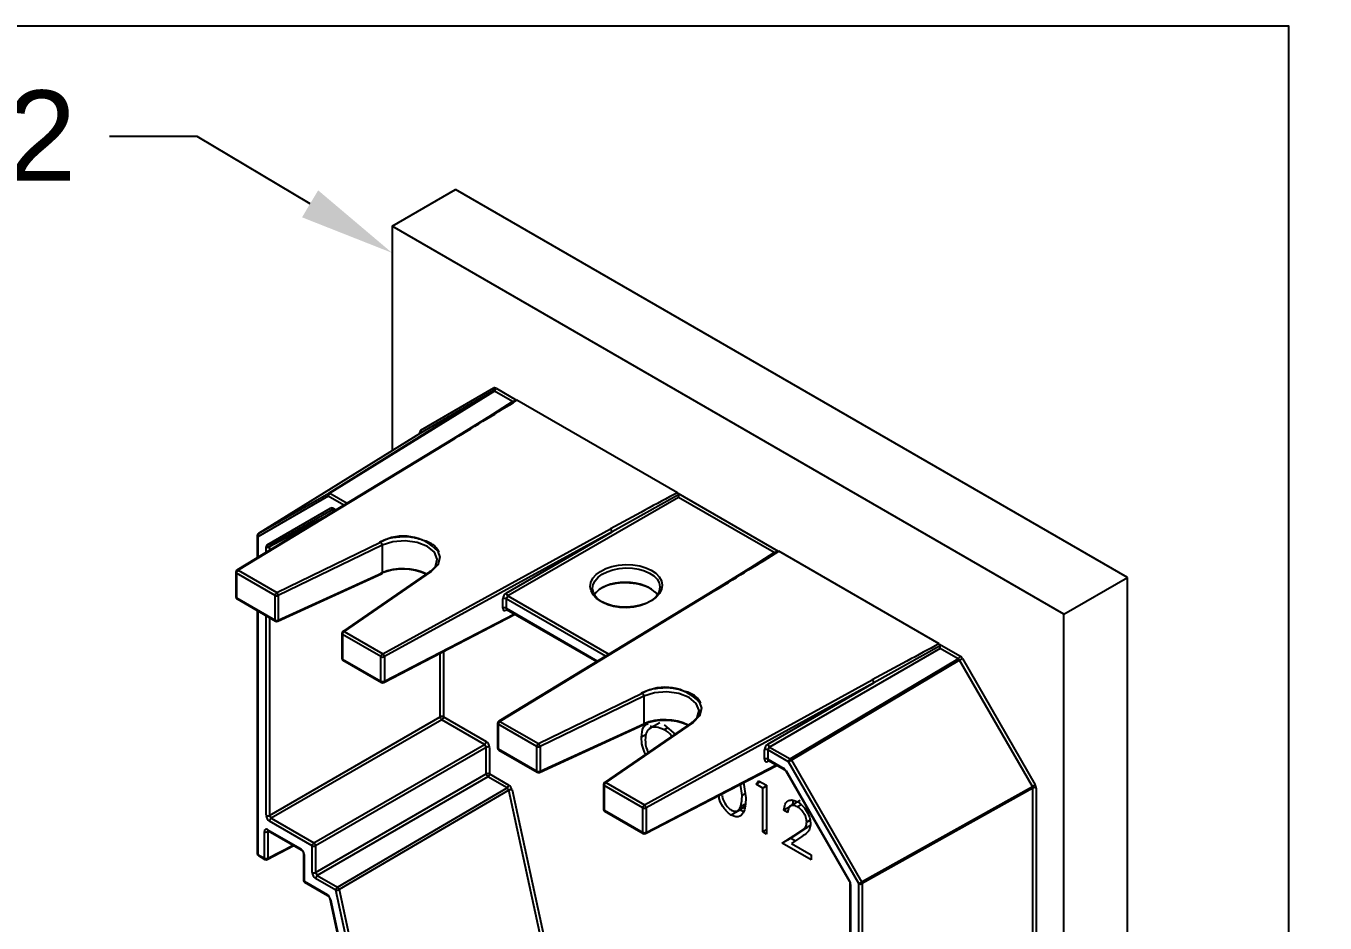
# Model space of a CAD drawing. Extents: x -2.3 to 8.3, y -5.6 to 0.
# Drawn here: x 3.698 to 6.405, y -1.869 to 0 of the extents above; entities that cross this region are included whole.
import ezdxf
from ezdxf import colors
from ezdxf.entities.mleader import LeaderData, LeaderLine
from ezdxf.math import Vec2, Vec3

# ---------------------------------------------------------------- set-up
doc = ezdxf.new("R2010")
doc.units = 0
doc.header["$LTSCALE"] = 0.5
doc.header["$MEASUREMENT"] = 0
doc.layers.add('End Cap', color=92, linetype='CONTINUOUS')
doc.layers.add('FAB DWG', color=221, linetype='CONTINUOUS')
doc.layers.add('Text-Unprinted', color=131, linetype='CONTINUOUS', plot=False)
doc.styles.add('LSAD_Standard', font='arial.ttf')

msp = doc.modelspace()

# ---------------------------------------------------------------- linework, layer by layer
at = {"layer": 'End Cap', "transparency": 16777216}
for p, q in [((4.4609, -0.4173), (4.5931, -0.341)), ((5.9932, -1.1492), (4.5931, -0.341)), ((4.4609, -0.4173), (4.4609, -0.8849)), ((5.8609, -1.2256), (4.4609, -0.4173)), ((4.5207, -0.842), (4.6726, -0.7543)), ((4.6776, -0.7548), (4.7203, -0.7795)), ((4.3287, -0.9734), (4.6716, -0.7606)), ((4.6741, -0.7609), (4.3312, -0.9737)), ((4.6716, -0.7606), (4.5198, -0.8483)), ((4.7184, -0.7797), (4.5881, -0.8601)), ((4.651, -0.8213), (4.7116, -0.7825)), ((4.6716, -0.7606), (4.6741, -0.7609)), ((4.7116, -0.7825), (4.6741, -0.7609)), ((4.7147, -0.7821), (4.7116, -0.7825)), ((5.0553, -0.9728), (4.7211, -0.7798)), ((4.5881, -0.8601), (4.1376, -1.1342)), ((4.5907, -0.8603), (4.1402, -1.1344)), ((4.5198, -0.8483), (4.1822, -1.058)), ((4.5186, -0.849), (4.5186, -0.8466)), ((4.1822, -1.058), (4.3287, -0.9734)), ((4.3312, -0.9737), (4.3672, -0.9945)), ((5.0553, -0.9728), (5.0561, -0.9734)), ((5.0561, -0.9734), (5.2657, -1.0943)), ((4.3278, -0.9797), (4.1812, -1.0644)), ((4.3604, -0.9986), (4.3278, -0.9797)), ((5.0579, -0.9824), (4.7022, -1.1878)), ((5.0579, -0.9768), (4.9194, -1.0542)), ((5.0579, -0.9768), (5.0579, -0.9824)), ((5.257, -1.0974), (5.0579, -0.9824)), ((4.2003, -1.0811), (4.3327, -1.0047)), ((4.3387, -1.007), (4.2063, -1.0835)), ((4.2063, -1.0835), (4.3286, -1.018)), ((4.3377, -1.0052), (4.3438, -1.0087)), ((4.3388, -1.0074), (4.3424, -1.0095)), ((4.3047, -1.0325), (4.2052, -1.0858)), ((4.4412, -1.3081), (4.916, -1.0481)), ((4.9194, -1.0542), (4.4447, -1.3143)), ((4.6986, -1.1817), (4.9194, -1.0542)), ((4.1798, -1.0623), (4.1798, -1.1085)), ((4.1812, -1.0644), (4.1812, -1.1076)), ((4.2204, -1.1807), (4.4369, -1.0758)), ((4.4401, -1.0821), (4.2237, -1.187)), ((4.4401, -1.0821), (4.4401, -1.1395)), ((4.1983, -1.0972), (4.1983, -1.0857)), ((4.2063, -1.0835), (4.2052, -1.0858)), ((4.2052, -1.0858), (4.2052, -1.093)), ((5.2638, -1.0945), (5.1335, -1.175)), ((5.1964, -1.1362), (5.257, -1.0974)), ((5.2601, -1.0969), (5.257, -1.0974)), ((5.6007, -1.2876), (5.2665, -1.0947)), ((4.1402, -1.1344), (4.2204, -1.1807)), ((4.5398, -1.1368), (4.3581, -1.2618)), ((4.5426, -1.1368), (4.3609, -1.2618)), ((4.1352, -1.1384), (4.1352, -1.1898)), ((4.2169, -1.1868), (4.1366, -1.1405)), ((4.1366, -1.1405), (4.1366, -1.1918)), ((4.2225, -1.2407), (4.439, -1.1418)), ((4.2237, -1.2383), (4.4401, -1.1395)), ((5.8609, -1.2256), (5.9932, -1.1492)), ((5.9932, -3.6028), (5.9932, -1.1492)), ((4.2169, -1.2382), (4.2169, -1.1868)), ((4.2237, -1.187), (4.2237, -1.2383)), ((5.1335, -1.175), (4.683, -1.449)), ((5.1361, -1.1751), (4.6856, -1.4492)), ((4.7022, -1.1878), (4.6985, -1.1938)), ((4.7022, -1.1878), (4.9126, -1.3093)), ((4.1366, -1.1918), (4.2169, -1.2382)), ((4.1377, -1.1941), (4.2179, -1.2404)), ((4.6916, -1.2134), (4.6916, -1.1937)), ((4.6985, -1.1938), (4.6985, -1.2134)), ((4.9058, -1.3134), (4.6985, -1.1938)), ((4.6985, -1.2134), (4.8892, -1.3235)), ((4.6985, -1.2134), (4.6996, -1.2158)), ((4.7009, -1.2165), (4.6986, -1.2177)), ((4.6996, -1.2158), (4.8878, -1.3244)), ((4.1798, -1.2184), (4.1798, -1.7247)), ((4.1812, -1.2193), (4.1812, -1.7267)), ((4.1983, -1.645), (4.1983, -1.2291)), ((4.2052, -1.2331), (4.2052, -1.6451)), ((4.4435, -1.368), (4.7174, -1.226)), ((4.4447, -1.3657), (4.7158, -1.2251)), ((5.8609, -3.6262), (5.8609, -1.2256)), ((4.3559, -1.2659), (4.3559, -1.3172)), ((4.4377, -1.3143), (4.3574, -1.2679)), ((4.3574, -1.2679), (4.3574, -1.3193)), ((4.3609, -1.2618), (4.4412, -1.3081)), ((5.6033, -1.2973), (5.2476, -1.5027)), ((5.6033, -1.2917), (5.4648, -1.3691)), ((5.6007, -1.2876), (5.6015, -1.2882)), ((5.6015, -1.2882), (5.6442, -1.3129)), ((5.6033, -1.2973), (5.6033, -1.2917)), ((5.6408, -1.3189), (5.6033, -1.2973)), ((4.3574, -1.3193), (4.4377, -1.3656)), ((4.3584, -1.3215), (4.4387, -1.3679)), ((4.4377, -1.3656), (4.4377, -1.3143)), ((4.4447, -1.3143), (4.4447, -1.3657)), ((4.561, -1.4397), (4.561, -1.3071)), ((4.568, -1.3035), (4.568, -1.4397)), ((5.2904, -1.5274), (5.6408, -1.3189)), ((5.6433, -1.3216), (5.2929, -1.53)), ((5.6433, -1.3216), (5.6408, -1.3189)), ((5.7951, -1.5846), (5.6433, -1.3216)), ((5.6492, -1.3181), (5.8011, -1.5811)), ((4.9866, -1.623), (5.4614, -1.3629)), ((5.4648, -1.3691), (4.9901, -1.6292)), ((5.244, -1.4965), (5.4648, -1.3691)), ((4.7658, -1.4955), (4.9823, -1.3907)), ((4.9855, -1.397), (4.7691, -1.5018)), ((4.9855, -1.397), (4.9855, -1.4543)), ((4.2052, -1.6451), (4.561, -1.4397)), ((4.5645, -1.4458), (4.2088, -1.6512)), ((4.6534, -1.4971), (4.5645, -1.4458)), ((4.568, -1.4397), (4.6569, -1.4911)), ((4.6806, -1.4533), (4.6806, -1.5046)), ((4.7623, -1.5017), (4.682, -1.4553)), ((4.682, -1.4553), (4.682, -1.5067)), ((4.6856, -1.4492), (4.7658, -1.4955)), ((4.7679, -1.5555), (4.9844, -1.4567)), ((4.7691, -1.5532), (4.9855, -1.4543)), ((5.0852, -1.4516), (4.9035, -1.5766)), ((5.088, -1.4517), (4.9063, -1.5767)), ((5.0186, -1.4521), (4.9965, -1.4649)), ((5.0001, -1.4628), (5.0011, -1.4579)), ((5.028, -1.4566), (5.052, -1.477)), ((4.9901, -1.4766), (4.9805, -1.4822)), ((5.0349, -1.4625), (5.0275, -1.4668)), ((4.2977, -1.7025), (4.6534, -1.4971)), ((4.6569, -1.5033), (4.3012, -1.7086)), ((4.6534, -1.4971), (4.6569, -1.5033)), ((4.6569, -1.5588), (4.6569, -1.5033)), ((4.6639, -1.5033), (4.6639, -1.5588)), ((4.682, -1.5067), (4.7623, -1.553)), ((4.6831, -1.509), (4.7633, -1.5553)), ((4.7623, -1.553), (4.7623, -1.5017)), ((4.7691, -1.5018), (4.7691, -1.5532)), ((5.237, -1.5282), (5.237, -1.5086)), ((5.2439, -1.5086), (5.2476, -1.5027)), ((5.2439, -1.5086), (5.2439, -1.5283)), ((5.2869, -1.5334), (5.2439, -1.5086)), ((5.2476, -1.5027), (5.2904, -1.5274)), ((4.9889, -1.6829), (5.2628, -1.5409)), ((4.9901, -1.6805), (5.2612, -1.54)), ((5.2439, -1.5283), (5.2769, -1.5473)), ((5.245, -1.5306), (5.2439, -1.5283)), ((5.2463, -1.5313), (5.244, -1.5325)), ((5.245, -1.5306), (5.278, -1.5496)), ((5.4334, -1.7872), (5.2869, -1.5334)), ((5.2929, -1.53), (5.4394, -1.7838)), ((4.3012, -1.7642), (4.6569, -1.5588)), ((4.6605, -1.5649), (4.3047, -1.7703)), ((4.7005, -1.588), (4.6605, -1.5649)), ((4.6639, -1.5588), (4.704, -1.582)), ((5.2811, -1.5531), (5.4135, -1.7824)), ((5.2819, -1.5526), (5.4143, -1.782)), ((4.347, -1.7947), (4.7005, -1.588)), ((4.7039, -1.5929), (4.3504, -1.7996)), ((4.7005, -1.588), (4.7039, -1.5929)), ((4.791, -1.9941), (4.7039, -1.5929)), ((4.7108, -1.5918), (4.7979, -1.9929)), ((4.9013, -1.5807), (4.9013, -1.6321)), ((4.9831, -1.6291), (4.9028, -1.5828)), ((4.9028, -1.5828), (4.9028, -1.6341)), ((4.9063, -1.5767), (4.9866, -1.623)), ((5.1901, -1.6038), (5.187, -1.5802)), ((5.1933, -1.5769), (5.198, -1.6084)), ((5.2196, -1.5803), (5.2247, -1.5728)), ((5.2286, -1.575), (5.2196, -1.5803)), ((5.2332, -1.5881), (5.2196, -1.5803)), ((5.2247, -1.5728), (5.2411, -1.5822)), ((5.2411, -1.5835), (5.2332, -1.5881)), ((5.2332, -1.6797), (5.2332, -1.5881)), ((5.2411, -1.5822), (5.2411, -1.6843)), ((5.4394, -1.7838), (5.7951, -1.5846)), ((5.7962, -1.5881), (5.4404, -1.7873)), ((5.7962, -1.5881), (5.7951, -1.5846)), ((5.7962, -2.2652), (5.7962, -1.5881)), ((5.8031, -1.5881), (5.8031, -2.2653)), ((5.1955, -1.6225), (5.1868, -1.6275)), ((5.1968, -1.6), (5.1901, -1.6038)), ((5.3112, -1.6142), (5.2891, -1.6269)), ((5.295, -1.6243), (5.2972, -1.6137)), ((5.3134, -1.623), (5.3058, -1.6274)), ((4.2052, -1.6451), (4.2088, -1.6512)), ((4.2088, -1.6512), (4.2977, -1.7025)), ((4.9028, -1.6341), (4.9831, -1.6805)), ((4.9038, -1.6364), (4.9841, -1.6827)), ((4.9831, -1.6805), (4.9831, -1.6291)), ((4.9901, -1.6292), (4.9901, -1.6805)), ((5.1852, -1.6342), (5.1675, -1.6444)), ((5.1811, -1.6353), (5.1987, -1.6251)), ((5.1928, -1.6373), (5.1852, -1.6342)), ((5.29, -1.6272), (5.2774, -1.6345)), ((5.2853, -1.6391), (5.2774, -1.6345)), ((4.2017, -1.679), (4.2028, -1.6767)), ((4.204, -1.6778), (4.2017, -1.679)), ((4.2018, -1.6749), (4.2703, -1.7144)), ((4.2028, -1.6772), (4.2714, -1.7167)), ((4.2029, -1.6772), (4.2028, -1.6772)), ((4.2942, -1.7086), (4.2053, -1.6573)), ((5.2411, -1.6751), (5.2332, -1.6797)), ((5.2916, -1.693), (5.3259, -1.6706)), ((5.3259, -1.6706), (5.3082, -1.6808)), ((5.3318, -1.6552), (5.3249, -1.6592)), ((5.3259, -1.6706), (5.333, -1.6653)), ((4.1947, -1.7345), (4.1947, -1.679)), ((4.2017, -1.679), (4.2017, -1.7345)), ((5.2411, -1.6843), (5.2332, -1.6797)), ((5.274, -1.7032), (5.3082, -1.6808)), ((5.2916, -1.693), (5.274, -1.7032)), ((5.334, -1.7379), (5.274, -1.7032)), ((5.3009, -1.6984), (5.2916, -1.693)), ((5.315, -1.6892), (5.2929, -1.7037)), ((5.2929, -1.7037), (5.334, -1.7275)), ((4.1812, -1.7267), (4.1947, -1.7345)), ((4.1823, -1.729), (4.1958, -1.7368)), ((4.2006, -1.7369), (4.2563, -1.708)), ((4.2017, -1.7345), (4.2547, -1.7071)), ((4.2759, -1.7246), (4.2759, -1.7802)), ((4.2774, -1.7267), (4.2774, -1.7822)), ((4.2942, -1.7641), (4.2942, -1.7086)), ((4.3012, -1.7086), (4.3012, -1.7642)), ((5.334, -1.7275), (5.334, -1.7379)), ((4.2774, -1.7822), (4.3254, -1.8099)), ((4.2784, -1.7845), (4.3265, -1.8122)), ((4.3012, -1.7642), (4.3047, -1.7703)), ((4.3436, -1.8008), (4.3013, -1.7763)), ((4.3047, -1.7703), (4.347, -1.7947)), ((4.4102, -2.1073), (4.3436, -1.8008)), ((4.3504, -1.7996), (4.417, -2.1061)), ((5.4149, -1.7869), (5.4149, -2.3462)), ((5.4164, -1.7889), (5.4164, -2.3482)), ((5.4334, -2.4496), (5.4334, -1.7872)), ((5.4404, -1.7873), (5.4404, -2.4496)), ((4.3309, -1.8188), (4.3921, -2.1008)), ((4.3322, -1.8198), (4.3935, -2.1021))]:
    msp.add_line(p, q, dxfattribs=at)
at = {"layer": 'End Cap', "transparency": 16777216, "flags": 128}
for points in [[(4.5388, -1.139), (4.5514, -1.1261), (4.5551, -1.1113), (4.5492, -1.0968), (4.5346, -1.0845), (4.5133, -1.0761), (4.4882, -1.0727), (4.4626, -1.0748), (4.4401, -1.0821)], [(4.556, -1.0949), (4.5601, -1.1071), (4.5562, -1.1229), (4.5426, -1.1368)], [(5.6433, -1.3216), (5.644, -1.3211), (5.6448, -1.3207), (5.6456, -1.3202), (5.6465, -1.3197), (5.6473, -1.3193), (5.648, -1.3188), (5.6487, -1.3185), (5.6492, -1.3181)], [(5.0842, -1.4539), (5.0968, -1.4409), (5.1005, -1.4262), (5.0946, -1.4117), (5.08, -1.3994), (5.0587, -1.3909), (5.0336, -1.3876), (5.008, -1.3897), (4.9855, -1.397)], [(5.1014, -1.4097), (5.1055, -1.422), (5.1016, -1.4378), (5.088, -1.4517)], [(5.2869, -1.5334), (5.2875, -1.5331), (5.2881, -1.5327), (5.2889, -1.5323), (5.2897, -1.5319), (5.2905, -1.5314), (5.2913, -1.5309), (5.2921, -1.5304), (5.2929, -1.53)], [(5.2811, -1.5531), (5.2811, -1.5531), (5.2812, -1.553), (5.2815, -1.5529), (5.2819, -1.5526)], [(5.7951, -1.5846), (5.7959, -1.5842), (5.7967, -1.5837), (5.7975, -1.5832), (5.7983, -1.5827), (5.7991, -1.5823), (5.7999, -1.5818), (5.8005, -1.5815), (5.8011, -1.5811)], [(5.4334, -1.7872), (5.434, -1.7869), (5.4346, -1.7865), (5.4354, -1.7861), (5.4362, -1.7856), (5.437, -1.7852), (5.4378, -1.7847), (5.4386, -1.7842), (5.4394, -1.7838)]]:
    msp.add_lwpolyline(points, dxfattribs=at)
at = {"layer": 'End Cap', "transparency": 16777216}
for centre, radius, start, end in [((4.6688, -0.757), 0.00464, 308.0318, 34.9687), ((4.6699, -0.7545), 0.00771, 303.536, 357.3289), ((4.5175, -0.849), 0.00272, 18.7168, 64.3693), ((4.5169, -0.8447), 0.00464, 308.0233, 34.9772), ((4.5892, -0.8623), 0.0025, 54.367, 117.3142), ((4.3316, -0.9771), 0.00464, 128.032, 214.9753), ((4.3355, -0.9801), 0.00771, 123.5377, 177.3317), ((4.3297, -0.9758), 0.00255, 54.7936, 113.9037), ((4.337, -1.0026), 0.00476, 205.6396, 283.6167), ((4.3401, -1.0055), 0.0024, 172.8146, 235.8569), ((4.9115, -1.0546), 0.00786, 2.4155, 55.8421), ((4.1848, -1.0623), 0.005, 121.8484, 180), ((4.1822, -1.0621), 0.00246, 185.0116, 246.3141), ((4.185, -1.0617), 0.00464, 128.0322, 214.9751), ((4.2045, -1.0792), 0.00464, 205.0229, 291.9656), ((4.4847, -1.1593), 0.0962, 42.0907, 119.7515), ((4.4318, -1.0824), 0.00834, 1.9809, 52.1179), ((4.2018, -1.0789), 0.00771, 242.6701, 296.4607), ((4.1402, -1.1384), 0.005, 121.3136, 180), ((4.1443, -1.1408), 0.00768, 122.5998, 177.3997), ((4.1387, -1.1364), 0.0025, 54.3822, 117.299), ((4.5411, -1.1391), 0.00272, 57.8967, 120.6184), ((4.1376, -1.1383), 0.0024, 184.1519, 247.1739), ((4.4378, -1.1398), 0.00237, 300.7705, 7.3481), ((4.1402, -1.1898), 0.005, 180, 240.0027), ((4.1376, -1.1896), 0.0024, 184.1519, 247.1739), ((4.2246, -1.1872), 0.00768, 122.5998, 177.3997), ((4.2205, -1.1799), 0.00777, 242.8016, 294.3102), ((4.2153, -1.1873), 0.00834, 1.9988, 52.1021), ((4.7067, -1.1811), 0.00806, 184.0028, 235.9977), ((5.1346, -1.1772), 0.0025, 54.367, 117.3142), ((4.1391, -1.1921), 0.00248, 173.9188, 234.7527), ((4.695, -1.2006), 0.00772, 62.6826, 116.4522), ((4.695, -1.2203), 0.00772, 62.6826, 116.4522), ((4.7014, -1.2175), 0.00281, 137.2293, 183.1243), ((4.2205, -1.2312), 0.00777, 242.8016, 294.3102), ((4.2194, -1.2384), 0.00248, 173.9188, 234.7527), ((4.2204, -1.2361), 0.005, 240.0027, 294.5413), ((4.2212, -1.2386), 0.00245, 301.9842, 6.1213), ((4.3609, -1.2659), 0.005, 124.5274, 180), ((4.3584, -1.2656), 0.00249, 185.3546, 245.9712), ((4.3651, -1.2683), 0.00768, 122.5998, 177.3997), ((4.3595, -1.2641), 0.00272, 57.9025, 120.6225), ((4.3609, -1.3172), 0.005, 180, 240.0027), ((4.3584, -1.317), 0.00242, 184.4456, 246.8801), ((4.3598, -1.3196), 0.00242, 172.9891, 235.6823), ((4.4453, -1.3146), 0.00768, 122.5998, 177.3997), ((4.4412, -1.3074), 0.00771, 242.6763, 296.4545), ((4.4368, -1.3146), 0.00787, 2.4156, 55.8343), ((5.6365, -1.3125), 0.00771, 303.536, 357.3289), ((4.4412, -1.3587), 0.00771, 242.6763, 296.4545), ((4.4401, -1.3659), 0.00242, 172.9891, 235.6823), ((4.4412, -1.3636), 0.005, 240.0027, 297.4004), ((4.4422, -1.3659), 0.00245, 301.9669, 6.1533), ((5.0301, -1.4742), 0.0962, 42.0907, 119.7515), ((5.4569, -1.3694), 0.00786, 2.4155, 55.8421), ((4.9772, -1.3973), 0.00834, 1.9805, 52.1204), ((4.5644, -1.4466), 0.00771, 62.6744, 116.4623), ((4.569, -1.4391), 0.00806, 184.0034, 235.9951), ((4.5603, -1.4394), 0.00771, 303.536, 357.329), ((4.6856, -1.4533), 0.005, 121.3136, 180), ((4.683, -1.4531), 0.00241, 184.2461, 247.0842), ((4.6897, -1.4557), 0.00768, 122.5998, 177.3997), ((4.6841, -1.4512), 0.0025, 54.3822, 117.299), ((4.9832, -1.4546), 0.00237, 300.7705, 7.3481), ((5.0865, -1.454), 0.00272, 57.8967, 120.6184), ((4.6492, -1.4907), 0.00771, 303.536, 357.329), ((4.6604, -1.5102), 0.00771, 62.6747, 116.4601), ((4.6856, -1.5046), 0.005, 180, 240.0027), ((4.683, -1.5044), 0.00241, 184.2461, 247.0842), ((4.6845, -1.5069), 0.00248, 173.9188, 234.7527), ((4.77, -1.502), 0.00768, 122.5998, 177.3997), ((4.7659, -1.4948), 0.00777, 242.8016, 294.3102), ((4.7607, -1.5021), 0.00835, 2.0037, 52.0972), ((5.2404, -1.5155), 0.00772, 62.6826, 116.4522), ((5.2521, -1.496), 0.00806, 184.006, 235.9945), ((5.2404, -1.5351), 0.00772, 62.6826, 116.4522), ((5.2468, -1.5324), 0.00281, 137.2345, 183.1067), ((5.2946, -1.5338), 0.00771, 123.5377, 177.3317), ((5.2863, -1.5337), 0.00747, 29.3718, 57.5284), ((4.6604, -1.5657), 0.00771, 62.6747, 116.4601), ((4.665, -1.5582), 0.00806, 184.0042, 235.9962), ((4.6562, -1.5585), 0.00771, 303.5361, 357.3289), ((4.7659, -1.5461), 0.00777, 242.8016, 294.3102), ((4.7648, -1.5533), 0.00248, 173.9188, 234.7527), ((4.7658, -1.551), 0.005, 240.0027, 294.5413), ((4.7666, -1.5534), 0.00245, 301.9842, 6.1213), ((5.2793, -1.5476), 0.00241, 172.8854, 234.9242), ((4.6963, -1.5816), 0.00771, 303.5361, 357.3289), ((4.709, -1.6023), 0.0107, 80.5943, 118.513), ((4.9063, -1.5807), 0.005, 124.5274, 180), ((4.9038, -1.5805), 0.00249, 185.328, 245.9977), ((4.9105, -1.5831), 0.00768, 122.5998, 177.3997), ((4.9049, -1.579), 0.00272, 57.8997, 120.6253), ((5.7996, -1.595), 0.00771, 62.6759, 116.4588), ((4.9907, -1.6295), 0.00768, 122.5998, 177.3997), ((4.9822, -1.6295), 0.00787, 2.418, 55.8319), ((4.2018, -1.6382), 0.00771, 242.6701, 296.4607), ((4.213, -1.6576), 0.00771, 123.5377, 177.3313), ((4.9063, -1.6321), 0.005, 180, 240.0027), ((4.9037, -1.6319), 0.00242, 184.4177, 246.9081), ((4.9052, -1.6344), 0.00242, 172.9891, 235.6823), ((4.9866, -1.6223), 0.00771, 242.6763, 296.4545), ((4.2043, -1.6751), 0.00247, 173.7582, 234.9129), ((4.1983, -1.6721), 0.00771, 242.6737, 296.4571), ((4.3019, -1.7089), 0.00771, 123.5377, 177.3313), ((4.2932, -1.7092), 0.00806, 3.9882, 56.0121), ((4.9866, -1.6736), 0.00771, 242.6763, 296.4545), ((4.9855, -1.6807), 0.00242, 172.9891, 235.6823), ((4.9866, -1.6784), 0.005, 240.0027, 297.4004), ((4.9876, -1.6808), 0.00245, 301.9669, 6.1533), ((4.1848, -1.7247), 0.005, 180, 240.0027), ((4.1822, -1.7244), 0.00246, 185.0116, 246.3141), ((4.1837, -1.727), 0.00247, 173.7533, 234.9179), ((4.2728, -1.7147), 0.00246, 173.5903, 234.2913), ((4.2784, -1.7244), 0.00251, 186.3887, 245.8255), ((4.2978, -1.7017), 0.00771, 242.6737, 296.4571), ((4.1983, -1.7276), 0.00771, 242.6737, 296.4571), ((4.1972, -1.7347), 0.00247, 173.7533, 234.9179), ((4.1983, -1.7324), 0.005, 240.0027, 297.4004), ((4.1992, -1.7348), 0.00252, 302.9644, 5.1559), ((4.2809, -1.7802), 0.005, 180, 240.0027), ((4.2784, -1.78), 0.00246, 185.0116, 246.3141), ((4.2799, -1.7825), 0.00247, 173.7533, 234.9179), ((4.2978, -1.7572), 0.00771, 242.6737, 296.4571), ((4.309, -1.7767), 0.00771, 123.5378, 177.3312), ((4.9705, -1.0146), 0.8865, 299.9855, 300.0449), ((5.4329, -1.7876), 0.00747, 2.473, 30.6279), ((4.3279, -1.8102), 0.00245, 173.4248, 234.4457), ((4.3513, -1.8011), 0.00771, 123.5378, 177.3312), ((4.3453, -1.7902), 0.0107, 260.591, 298.5135), ((4.3425, -1.8015), 0.00818, 13.2224, 56.0565), ((5.4174, -1.7867), 0.00246, 185.0506, 246.3134), ((5.437, -1.7804), 0.00771, 242.6724, 296.4584), ((4.3323, -1.8182), 0.00157, 201.8326, 266.2512)]:
    msp.add_arc(centre, radius, start, end, dxfattribs=at)
for centre, major_axis, ratio, start_param, end_param in [((4.6776, -0.763), (-0.005, 0.00866), 0.577218, 5.498294, 6.283408), ((4.5834, -0.8563), (0.2631, 0.16), 0.023266, 4.725815, 5.248728), ((4.5257, -0.8507), (-0.005, 0.00866), 0.577218, 6.283125, 7.068239), ((4.9228, -1.0523), (0.2773, 0.1518), 0.022079, 1.060623, 1.583537), ((4.3377, -1.0133), (-0.005, 0.00866), 0.577218, 5.498294, 6.283408), ((4.2053, -1.0898), (-0.005, 0.00866), 0.577218, 6.283125, 7.068239), ((5.1288, -1.1712), (0.2631, 0.16), 0.023266, 4.725815, 5.248728), ((4.485, -1.1744), (0.075, -0.0017), 0.561981, 0.908741, 2.281348), ((4.4851, -1.1703), (0.07, -0.0017), 0.560874, 0.846626, 2.282185), ((4.9488, -1.1988), (0.07, -0.0017), 0.560874, 0.394883, 2.829331), ((4.9487, -1.2029), (0.075, -0.0017), 0.561981, 0.80628, 2.359162), ((4.6988, -1.1898), (0.0052, 0.00854), 0.592292, 0.825291, 2.369907), ((4.6988, -1.2094), (0.0052, 0.00854), 0.592292, 2.369907, 3.914523), ((5.4682, -1.3671), (0.2773, 0.1518), 0.022079, 1.060623, 1.583537), ((5.6442, -1.321), (-0.005, 0.00866), 0.577545, 4.712896, 5.498011), ((5.0304, -1.4893), (0.075, -0.0017), 0.561981, 0.908741, 2.281348), ((5.0305, -1.4851), (0.07, -0.0017), 0.560874, 0.846626, 2.282185), ((4.6569, -1.4992), (-0.005, 0.00866), 0.577777, 3.927415, 5.497526), ((5.2442, -1.5046), (0.0052, 0.00854), 0.592292, 0.825291, 2.369907), ((5.2442, -1.5243), (0.0052, 0.00854), 0.592292, 2.369907, 3.914523), ((5.2769, -1.5555), (-0.005, 0.00866), 0.577545, 4.712896, 5.498011), ((4.704, -1.5901), (-0.005, 0.00866), 0.57768, 4.206731, 5.497759), ((5.7961, -1.584), (-0.005, 0.00866), 0.577545, 3.92693, 4.712044), ((4.2053, -1.6491), (-0.005, 0.00866), 0.577777, 0.785822, 2.355933), ((4.2018, -1.683), (-0.005, 0.00867), 0.576986, 5.498211, 7.068322), ((4.2703, -1.7226), (-0.005, 0.00866), 0.577777, 3.927415, 5.497526), ((4.3013, -1.7682), (-0.005, 0.00866), 0.577777, 0.785822, 2.355933), ((5.4093, -1.7849), (-0.005, 0.00866), 0.577545, 3.92693, 4.712044), ((4.3254, -1.8181), (-0.005, 0.00866), 0.57768, 4.206731, 5.497759)]:
    msp.add_ellipse(centre, major_axis=major_axis, ratio=ratio, start_param=start_param, end_param=end_param, dxfattribs=at)
for centre, major_axis, ratio in [((4.9487, -1.1668), (0.075, 0.0017), 0.592198), ((4.9488, -1.1708), (0.07, 0.0017), 0.593247)]:
    msp.add_ellipse(centre, major_axis=major_axis, ratio=ratio, dxfattribs=at)
for points, knots in [([(4.7184, -0.7797), (4.7184, -0.7797), (4.7187, -0.7794), (4.7193, -0.7793), (4.72, -0.7794), (4.7203, -0.7795)], [0, 0, 0, 0, 0.029436, 0.510772, 1, 1, 1, 1]), ([(4.7203, -0.7795), (4.7203, -0.7795), (4.7206, -0.7796), (4.7209, -0.7797), (4.7211, -0.7798)], [0, 0, 0, 0, 0.268653, 1, 1, 1, 1]), ([(4.5202, -0.8479), (4.5202, -0.8479), (4.5202, -0.8478), (4.52, -0.8482), (4.5198, -0.8483), (4.5197, -0.8484)], [0, 0, 0, 0, 0.117859, 0.733627, 1, 1, 1, 1]), ([(5.0561, -0.9734), (5.0565, -0.9737), (5.0572, -0.9744), (5.0578, -0.9757), (5.0579, -0.9765), (5.0579, -0.9768)], [0, 0, 0, 0, 0.381945, 0.765202, 1, 1, 1, 1]), ([(4.3382, -1.0072), (4.3381, -1.0072), (4.338, -1.0072), (4.3384, -1.0072), (4.3387, -1.0074), (4.3388, -1.0074)], [0, 0, 0, 0, 0.241769, 0.836046, 1, 1, 1, 1]), ([(4.5205, -1.0705), (4.5155, -1.0689), (4.5019, -1.0646), (4.4758, -1.0642), (4.4514, -1.0683), (4.4391, -1.0735), (4.4348, -1.0754)], [0, 0, 0, 0, 0.183917, 0.504288, 0.825068, 1, 1, 1, 1]), ([(4.5591, -1.0964), (4.5569, -1.0928), (4.5512, -1.0837), (4.5369, -1.0746), (4.5243, -1.0715), (4.5205, -1.0705)], [0, 0, 0, 0, 0.308168, 0.789174, 1, 1, 1, 1]), ([(5.2638, -1.0946), (5.2638, -1.0945), (5.2641, -1.0943), (5.2647, -1.0942), (5.2654, -1.0943), (5.2657, -1.0943)], [0, 0, 0, 0, 0.029436, 0.510683, 1, 1, 1, 1]), ([(5.2657, -1.0943), (5.2657, -1.0944), (5.266, -1.0944), (5.2663, -1.0946), (5.2665, -1.0947)], [0, 0, 0, 0, 0.232116, 1, 1, 1, 1]), ([(4.6991, -1.2156), (4.6991, -1.2156), (4.6991, -1.2156), (4.6994, -1.2157), (4.6996, -1.2158)], [0, 0, 0, 0, 0.26291, 1, 1, 1, 1]), ([(5.6015, -1.2882), (5.6019, -1.2886), (5.6026, -1.2892), (5.6032, -1.2905), (5.6033, -1.2914), (5.6033, -1.2917)], [0, 0, 0, 0, 0.3818983, 0.7652284, 1, 1, 1, 1]), ([(5.0659, -1.3854), (5.0609, -1.3838), (5.0473, -1.3794), (5.0212, -1.3791), (4.9968, -1.3831), (4.9845, -1.3884), (4.9802, -1.3903)], [0, 0, 0, 0, 0.183917, 0.504287, 0.825069, 1, 1, 1, 1]), ([(5.1045, -1.4112), (5.1023, -1.4076), (5.0966, -1.3985), (5.0823, -1.3895), (5.0697, -1.3863), (5.0659, -1.3854)], [0, 0, 0, 0, 0.308168, 0.789179, 1, 1, 1, 1]), ([(4.9805, -1.4822), (4.9811, -1.4744), (4.9822, -1.4609), (4.9907, -1.4557), (4.9943, -1.4536)], [0, 0, 0, 0, 0.5776555, 1, 1, 1, 1]), ([(5.0275, -1.4668), (5.0219, -1.4643), (5.0106, -1.4592), (4.9974, -1.4627), (4.9896, -1.4728), (4.9888, -1.4826), (4.9884, -1.4875)], [0, 0, 0, 0, 0.279854, 0.559518, 0.779685, 1, 1, 1, 1]), ([(4.989, -1.5178), (4.9865, -1.512), (4.9811, -1.4996), (4.9807, -1.4882), (4.9805, -1.4822)], [0, 0, 0, 0, 0.471853, 1, 1, 1, 1]), ([(4.9884, -1.4875), (4.9886, -1.4945), (4.989, -1.5033), (4.9938, -1.5121), (4.9947, -1.5138)], [0, 0, 0, 0, 0.802971, 1, 1, 1, 1]), ([(5.0439, -1.48), (5.0437, -1.4797), (5.0392, -1.4732), (5.0332, -1.4699), (5.0275, -1.4668)], [0, 0, 0, 0, 0.047047, 1, 1, 1, 1]), ([(5.2445, -1.5304), (5.2445, -1.5304), (5.2445, -1.5304), (5.2448, -1.5305), (5.245, -1.5306)], [0, 0, 0, 0, 0.263356, 1, 1, 1, 1]), ([(5.278, -1.5496), (5.2782, -1.5498), (5.2788, -1.5501), (5.2798, -1.5512), (5.2807, -1.5523), (5.2811, -1.553), (5.2811, -1.5531)], [0, 0, 0, 0, 0.247111, 0.566533, 0.923572, 1, 1, 1, 1]), ([(5.1675, -1.6444), (5.1649, -1.6427), (5.1598, -1.6392), (5.1506, -1.6285), (5.143, -1.6151), (5.1423, -1.6062), (5.142, -1.6035)], [0, 0, 0, 0, 0.206429, 0.412839, 0.822501, 1, 1, 1, 1]), ([(5.1488, -1.6035), (5.1489, -1.6049), (5.1494, -1.6112), (5.1547, -1.6211), (5.1617, -1.6298), (5.1658, -1.6327), (5.1678, -1.6341)], [0, 0, 0, 0, 0.127621, 0.561963, 0.781095, 1, 1, 1, 1]), ([(5.198, -1.6084), (5.1975, -1.6204), (5.1968, -1.6383), (5.1848, -1.6483), (5.1753, -1.6482), (5.1701, -1.6457), (5.1675, -1.6444)], [0, 0, 0, 0, 0.499406, 0.748743, 0.874373, 1, 1, 1, 1]), ([(5.1868, -1.6275), (5.1879, -1.6235), (5.1899, -1.6162), (5.19, -1.6076), (5.1901, -1.6038)], [0, 0, 0, 0, 0.559599, 1, 1, 1, 1]), ([(5.2774, -1.6345), (5.2779, -1.6299), (5.2789, -1.6206), (5.2864, -1.6136), (5.296, -1.6123), (5.3028, -1.6155), (5.3062, -1.6172)], [0, 0, 0, 0, 0.2800285, 0.5595143, 0.7796684, 1, 1, 1, 1]), ([(5.3058, -1.6274), (5.3028, -1.626), (5.2967, -1.6232), (5.2899, -1.6257), (5.2862, -1.6315), (5.2856, -1.6366), (5.2853, -1.6391)], [0, 0, 0, 0, 0.279703, 0.558847, 0.779178, 1, 1, 1, 1]), ([(5.3062, -1.6172), (5.3101, -1.6199), (5.318, -1.6253), (5.3267, -1.6386), (5.332, -1.6518), (5.3326, -1.6592), (5.3329, -1.6629)], [0, 0, 0, 0, 0.279889, 0.559225, 0.779583, 1, 1, 1, 1]), ([(5.1678, -1.6341), (5.1702, -1.6352), (5.175, -1.6372), (5.1825, -1.6357), (5.1851, -1.6306), (5.1868, -1.6275)], [0, 0, 0, 0, 0.280257, 0.560783, 1, 1, 1, 1]), ([(5.3249, -1.6592), (5.3246, -1.6558), (5.3238, -1.649), (5.3184, -1.6392), (5.3122, -1.6317), (5.3079, -1.6288), (5.3058, -1.6274)], [0, 0, 0, 0, 0.279126, 0.558978, 0.779355, 1, 1, 1, 1]), ([(4.2022, -1.6769), (4.2022, -1.6769), (4.2023, -1.6769), (4.2027, -1.6771), (4.2028, -1.6772)], [0, 0, 0, 0, 0.593683, 1, 1, 1, 1]), ([(5.3082, -1.6808), (5.3125, -1.6782), (5.3184, -1.6746), (5.3242, -1.6671), (5.3247, -1.6618), (5.3249, -1.6592)], [0, 0, 0, 0, 0.560719, 0.780533, 1, 1, 1, 1]), ([(5.3329, -1.6629), (5.3325, -1.6668), (5.3318, -1.6745), (5.3247, -1.6826), (5.3187, -1.6867), (5.315, -1.6892)], [0, 0, 0, 0, 0.2792882, 0.5591539, 1, 1, 1, 1]), ([(4.2714, -1.7167), (4.2717, -1.7169), (4.2723, -1.7174), (4.2735, -1.7186), (4.2746, -1.7202), (4.2755, -1.722), (4.2759, -1.7236), (4.2759, -1.7243), (4.2759, -1.7246)], [0, 0, 0, 0, 0.161698, 0.325682, 0.504831, 0.69237, 0.859149, 1, 1, 1, 1]), ([(5.4135, -1.7824), (5.4138, -1.7828), (5.4143, -1.7838), (5.4148, -1.7854), (5.4149, -1.7864), (5.4149, -1.7868), (5.4149, -1.7869)], [0, 0, 0, 0, 0.253381, 0.622958, 0.934859, 1, 1, 1, 1]), ([(4.3265, -1.8122), (4.3268, -1.8124), (4.3274, -1.8128), (4.3286, -1.8141), (4.3297, -1.8157), (4.3305, -1.8174), (4.3308, -1.8184), (4.3309, -1.8188)], [0, 0, 0, 0, 0.190789, 0.389025, 0.605889, 0.833317, 1, 1, 1, 1])]:
    msp.add_open_spline(points, degree=3, knots=knots, dxfattribs=at)
at = {"layer": 'Text-Unprinted', "ltscale": 0.5, "transparency": 16777216}
msp.add_lwpolyline([(0, 0), (6.3288, 0), (6.3288, -5.6408), (0, -5.6408)], close=True, dxfattribs=at)

# ---------------------------------------------------------------- leaders
at = {"layer": 'FAB DWG', "ltscale": 0.5, "transparency": 16777216}
ml = msp.add_multileader_mtext('Standard', dxfattribs=at)
ml.set_content('CS00012', color=256, style='LSAD_Standard')
ml.set_leader_properties()
ml.build(insert=Vec2(0, 0))
ml.multileader.update_dxf_attribs({"dogleg_length": 0.36, "arrow_head_size": 0.1992})
ctx = ml.context
ctx.base_point, ctx.char_height, ctx.arrow_head_size, ctx.landing_gap_size, ctx.plane_origin = Vec3(2.6125, -0.23), 0.188, 0.1992, 0.0956, Vec3(5.5253, 13.2851)
notes = []
notes.append((ctx, [(1, (1, 1, 0), (4.0549, -0.23), (-1, 0), 0.183, [(1, [(4.4609, -0.4729)], 0, [])])]))
ctx.mtext.insert, ctx.mtext.width, ctx.mtext.defined_height, ctx.mtext.flow_direction = Vec3(2.7081, -0.1344), 4.113396, 0.6895, 5
ml = msp.add_multileader_mtext('Standard', dxfattribs=at)
ml.set_content('EX00071', color=256, style='LSAD_Standard')
ml.set_leader_properties()
ml.build(insert=Vec2(0, 0))
ml.multileader.update_dxf_attribs({"dogleg_length": 0.2098, "arrow_head_size": 0.1992})
ctx = ml.context
ctx.base_point, ctx.char_height, ctx.arrow_head_size, ctx.landing_gap_size, ctx.plane_origin = Vec3(0.1465, -1.3469), 0.188, 0.1992, 0.0956, Vec3(4.5834, 15.3341)
notes.append((ctx, [(1, (1, 1, 0), (1.5324, -1.3469), (-1, 0), 0.183, [(1, [(1.7371, -2.0356)], 0, [])])]))
ctx.mtext.insert, ctx.mtext.width, ctx.mtext.defined_height, ctx.mtext.flow_direction = Vec3(0.2421, -1.2513), 5.050321, 0.8465, 5
for ctx, leaders in notes:
    for number, flags, end, landing, length, lines in leaders:
        leader = LeaderData()
        leader.index, (leader.has_last_leader_line, leader.has_dogleg_vector, leader.attachment_direction) = number, flags
        leader.last_leader_point, leader.dogleg_vector, leader.dogleg_length = Vec3(end), Vec3(landing), length
        for number, points, colour, breaks in lines:
            line = LeaderLine()
            line.index, line.vertices, line.color, line.breaks = number, Vec3.list(points), colors.encode_raw_color(colour), breaks
            leader.lines.append(line)
        ctx.leaders.append(leader)

doc.saveas('drawing.dxf')
